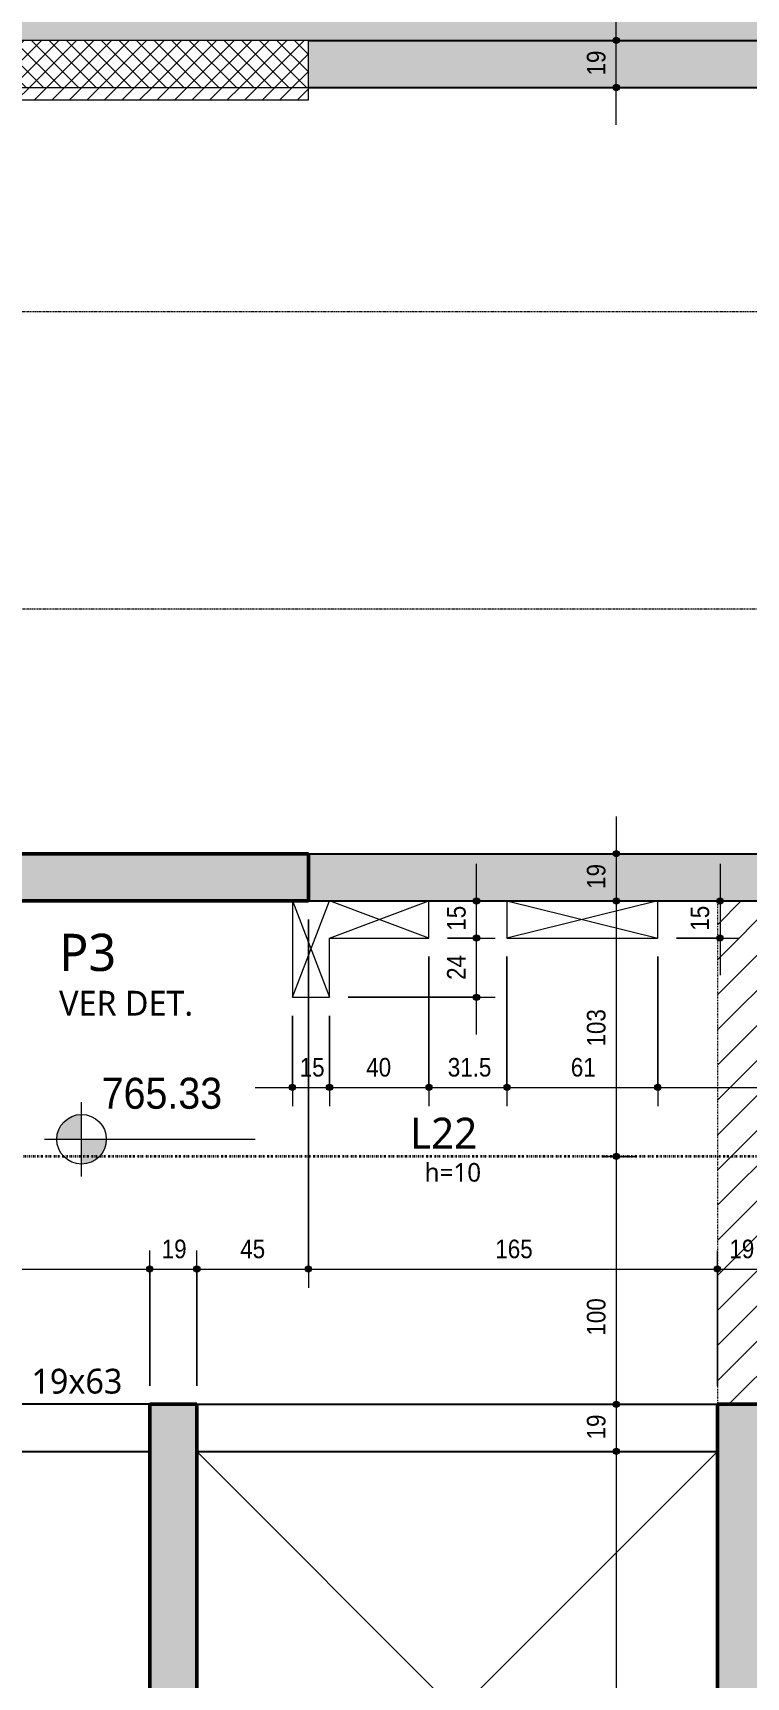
# Model space of a CAD drawing. Header units: centimetres. Extents: x -2136 to 34701, y -1430 to 84208.
# Drawn here: x -171 to 117, y 14 to 677 of the extents above; entities that cross this region are included whole.
import ezdxf

# ---------------------------------------------------------------- set-up
doc = ezdxf.new("R2010")
doc.units = ezdxf.units.CM
for name, pattern in [('Aligning Line', [0.635, 0.3175, -0.3175]), ('Centro de 6 mm', [1.32, 0.6, -0.24, 0.24, -0.24]), ('Dash dot', [1.5875, 0.635, -0.47625, 0, -0.47625])]:
    doc.linetypes.add(name, pattern=pattern)
for name, color, linetype, lineweight in [('A-ANNO-DIMS', 7, 'Continuous', 9), ('A-ANNO-DIMS-50', 7, 'Continuous', 9), ('A-DETL', 7, 'Continuous', 18), ('A-DETL-GENF', 7, 'Continuous', 18), ('A-DETL-THIN', 7, 'Continuous', 18), ('A-FLOR', 7, 'Continuous', 18), ('A-FLOR-IDEN', 7, 'Continuous', 9), ('G-ANNO-DIMS', 7, 'Continuous', 9), ('G-ANNO-SYMB', 7, 'Continuous', 9), ('S-BEAM', 7, 'Continuous', 18), ('S-BEAM-IDEN', 7, 'Continuous', 9), ('S-COLS', 7, 'Continuous', 18), ('S-COLS-IDEN', 7, 'Continuous', 9), ('S-GRID', 7, 'Continuous', 9)]:
    doc.layers.add(name, color=color, linetype=linetype, lineweight=lineweight)
doc.styles.add('Fira Sans', font='FiraSans-Regular.ttf', dxfattribs={"width": 0.95, "height": 12.5})
doc.styles.add('Fira Sans_2', font='FiraSans-Regular.ttf', dxfattribs={"width": 0.9, "height": 7.5})
doc.styles.add('Gadugi', font='gadugi.ttf', dxfattribs={"height": 15})
doc.styles.add('Gadugi_1', font='gadugi.ttf', dxfattribs={"height": 10})
doc.styles.add('Gadugi_2', font='gadugi.ttf', dxfattribs={"height": 0.2})
doc.styles.add('Gadugi_3', font='gadugi.ttf', dxfattribs={"height": 7.5})
doc.styles.add('Gadugi_4', font='gadugi.ttf', dxfattribs={"height": 12.5})
doc.dimstyles.new('PED_R80_1_5mm_ACIMA_As_ESQ__R00', dxfattribs={"dimscale": 30.48, "dimtxt": 10.229846, "dimasz": 0.328084, "dimexe": 0.246063, "dimexo": 0.246063, "dimgap": 0.049213, "dimtad": 1, "dimdec": 1, "dimrnd": 0.5, "dimdsep": 46, "dimtxsty": 'Fira Sans_2', "dimblk1": 'DOTSMALL', "dimblk2": 'DOTSMALL', "dimsah": 1, "dimcen": 0.09, "dimdle": 0.492126, "dimazin": 0, "dimtfac": 1, "dimtdec": 4, "dimtix": 1, "dimtmove": 0, "dimatfit": 3, "dimfxl": 1, "dimtvp": 1, "dimtolj": 1, "dimtzin": 0, "dimarcsym": 2})
doc.dimstyles.new('PED_R80_1_5mm_ACIMA_As_ESQ__R00_2', dxfattribs={"dimscale": 30.48, "dimtxt": 10.229846, "dimasz": 0.328084, "dimexe": 0.246063, "dimexo": 0.246063, "dimgap": 0.049213, "dimtad": 1, "dimdec": 1, "dimrnd": 0.5, "dimdsep": 46, "dimtxsty": 'Fira Sans_2', "dimblk1": 'DOTSMALL', "dimblk2": 'DOTSMALL', "dimsah": 1, "dimcen": 0.09, "dimdle": 0.492126, "dimazin": 0, "dimtfac": 1, "dimtdec": 4, "dimtix": 1, "dimtmove": 2, "dimatfit": 3, "dimfxl": 1, "dimtvp": 1, "dimtolj": 1, "dimtzin": 0, "dimarcsym": 2})
doc.dimstyles.new('PED_R80_1_5mm_ACIMA_As_ESQ__R00_3', dxfattribs={"dimscale": 30.48, "dimtxt": 10.229846, "dimasz": 0.328084, "dimexe": 0.246063, "dimexo": 0.246063, "dimgap": 0.049213, "dimtad": 1, "dimdec": 1, "dimrnd": 0.5, "dimdsep": 46, "dimtxsty": 'Fira Sans_2', "dimblk1": 'DOTSMALL', "dimblk2": 'DOTSMALL', "dimsah": 1, "dimcen": 0.09, "dimdle": 0.492126, "dimazin": 0, "dimtfac": 1, "dimtdec": 4, "dimtix": 1, "dimtmove": 0, "dimatfit": 3, "dimfxl": 1, "dimtvp": 1, "dimtolj": 1, "dimtzin": 0, "dimarcsym": 2})

# ---------------------------------------------------------------- blocks, each defined once
blk = doc.blocks.new('PED_TAG_PILAR_R03 - PILAR VER DET_-2523782-PL K 100 - FORMA DO 5º PAVIMENTO')
at = {"layer": 'S-COLS-IDEN', "insert": (0.115, -0.625), "char_height": 0.2, "width": 1.37089, "attachment_point": 1, "style": 'Gadugi_2'}
blk.add_mtext('VER DET.', dxfattribs=at)
blk = doc.blocks.new('Elevações de ponto - M_Cota de elevação - Alvo preenchido-10609-PL K 100 - FORMA DO 5º PAVIMENTO')
at = {"layer": 'G-ANNO-DIMS'}
h = blk.add_hatch(color=256, dxfattribs=at)
edge = h.paths.add_edge_path(flags=0)
edge.add_line((0, 0), (-0.2, 0))
edge.add_arc((0, 0), 0.2, 90, 180, ccw=False)
edge.add_line((0, 0.2), (0, 0))
h = blk.add_hatch(color=256, dxfattribs=at)
edge = h.paths.add_edge_path(flags=0)
edge.add_line((0, 0), (0.2, 0))
edge.add_arc((0, 0), 0.2, 270, 360, ccw=False)
edge.add_line((0, -0.2), (0, 0))
for p, q in [((0, -0.3), (0, 0.3)), ((-0.3, 0), (1.4, 0))]:
    blk.add_line(p, q, dxfattribs=at)
blk.add_circle((0, 0), 0.2, dxfattribs=at)
blk = doc.blocks.new('DIMBLOCK87-PL K 100 - FORMA DO 5º PAVIMENTO')
at = {"layer": 'A-ANNO-DIMS-50', "true_color": 0x000032}
h = blk.add_hatch(color=178, dxfattribs=at)
edge = h.paths.add_edge_path(flags=0)
edge.add_arc((64.23, 345.75), 1.25, 0, 360)
h = blk.add_hatch(color=178, dxfattribs=at)
edge = h.paths.add_edge_path(flags=0)
edge.add_arc((64.23, 326.75), 1.25, 0, 360)
at = {"layer": 'A-ANNO-DIMS-50', "color": 178, "true_color": 0x000032}
for p, q in [((64.23, 360.75), (64.23, 326.75)), ((58.49, 345.75), (71.73, 345.75)), ((64.23, 345.75), (58.49, 345.75)), ((58.49, 326.75), (71.73, 326.75)), ((64.23, 326.75), (58.49, 326.75))]:
    blk.add_line(p, q, dxfattribs=at)
for centre in [(64.23, 345.75), (64.23, 326.75)]:
    blk.add_circle(centre, 1.25, dxfattribs=at)
at = {"layer": 'A-ANNO-DIMS-50', "color": 0, "insert": (52.34, 331.59), "char_height": 7.5, "width": 11.1741, "attachment_point": 1, "rotation": 90, "line_spacing_factor": 1.049215, "style": 'Fira Sans_2'}
blk.add_mtext('19', dxfattribs=at)
blk = doc.blocks.new('_DotSmall')
at = {"color": 0, "linetype": 'ByBlock', "const_width": 0.5}
blk.add_lwpolyline([(-0.0625, 0, 1), (0.0625, 0, 1)], format="xyb", close=True, dxfattribs=at)
blk = doc.blocks.new('DIMBLOCK88-PL K 100 - FORMA DO 5º PAVIMENTO')
at = {"layer": 'A-ANNO-DIMS-50', "true_color": 0x000032}
h = blk.add_hatch(color=178, dxfattribs=at)
edge = h.paths.add_edge_path(flags=0)
edge.add_arc((64.23, 326.75), 1.25, 0, 360)
h = blk.add_hatch(color=178, dxfattribs=at)
edge = h.paths.add_edge_path(flags=0)
edge.add_arc((64.23, 223.75), 1.25, 0, 360)
at = {"layer": 'A-ANNO-DIMS-50', "color": 178, "true_color": 0x000032}
for p, q in [((58.49, 326.75), (71.73, 326.75)), ((64.23, 326.75), (58.49, 326.75)), ((64.23, 326.75), (64.23, 223.75)), ((58.49, 223.75), (71.73, 223.75)), ((64.23, 223.75), (58.49, 223.75))]:
    blk.add_line(p, q, dxfattribs=at)
for centre in [(64.23, 326.75), (64.23, 223.75)]:
    blk.add_circle(centre, 1.25, dxfattribs=at)
at = {"layer": 'A-ANNO-DIMS-50', "color": 0, "insert": (52.34, 268.04), "char_height": 7.5, "width": 17.312, "attachment_point": 1, "rotation": 90, "line_spacing_factor": 1.049215, "style": 'Fira Sans_2'}
blk.add_mtext('103', dxfattribs=at)
blk = doc.blocks.new('DIMBLOCK89-PL K 100 - FORMA DO 5º PAVIMENTO')
at = {"layer": 'A-ANNO-DIMS-50', "true_color": 0x000032}
h = blk.add_hatch(color=178, dxfattribs=at)
edge = h.paths.add_edge_path(flags=0)
edge.add_arc((64.23, 223.75), 1.25, 0, 360)
h = blk.add_hatch(color=178, dxfattribs=at)
edge = h.paths.add_edge_path(flags=0)
edge.add_arc((64.23, 123.75), 1.25, 0, 360)
at = {"layer": 'A-ANNO-DIMS-50', "color": 178, "true_color": 0x000032}
for p, q in [((58.49, 223.75), (71.73, 223.75)), ((64.23, 223.75), (58.49, 223.75)), ((64.23, 223.75), (64.23, 123.75)), ((58.49, 123.75), (71.73, 123.75)), ((64.23, 123.75), (58.49, 123.75))]:
    blk.add_line(p, q, dxfattribs=at)
for centre in [(64.23, 223.75), (64.23, 123.75)]:
    blk.add_circle(centre, 1.25, dxfattribs=at)
at = {"layer": 'A-ANNO-DIMS-50', "color": 0, "insert": (52.34, 151.47), "char_height": 7.5, "width": 17.9416, "attachment_point": 1, "rotation": 90, "line_spacing_factor": 1.049215, "style": 'Fira Sans_2'}
blk.add_mtext('100', dxfattribs=at)
blk = doc.blocks.new('DIMBLOCK90-PL K 100 - FORMA DO 5º PAVIMENTO')
at = {"layer": 'A-ANNO-DIMS-50', "true_color": 0x000032}
h = blk.add_hatch(color=178, dxfattribs=at)
edge = h.paths.add_edge_path(flags=0)
edge.add_arc((64.23, 123.75), 1.25, 0, 360)
h = blk.add_hatch(color=178, dxfattribs=at)
edge = h.paths.add_edge_path(flags=0)
edge.add_arc((64.23, 104.75), 1.25, 0, 360)
at = {"layer": 'A-ANNO-DIMS-50', "color": 178, "true_color": 0x000032}
for p, q in [((58.49, 123.75), (71.73, 123.75)), ((64.23, 123.75), (58.49, 123.75)), ((64.23, 123.75), (64.23, 104.75)), ((58.49, 104.75), (71.73, 104.75)), ((64.23, 104.75), (58.49, 104.75))]:
    blk.add_line(p, q, dxfattribs=at)
for centre in [(64.23, 123.75), (64.23, 104.75)]:
    blk.add_circle(centre, 1.25, dxfattribs=at)
at = {"layer": 'A-ANNO-DIMS-50', "color": 0, "insert": (52.34, 109.59), "char_height": 7.5, "width": 11.1741, "attachment_point": 1, "rotation": 90, "line_spacing_factor": 1.049215, "style": 'Fira Sans_2'}
blk.add_mtext('19', dxfattribs=at)
blk = doc.blocks.new('DIMBLOCK91-PL K 100 - FORMA DO 5º PAVIMENTO')
at = {"layer": 'A-ANNO-DIMS-50', "true_color": 0x000032}
h = blk.add_hatch(color=178, dxfattribs=at)
edge = h.paths.add_edge_path(flags=0)
edge.add_arc((64.23, 104.75), 1.25, 0, 360)
h = blk.add_hatch(color=178, dxfattribs=at)
edge = h.paths.add_edge_path(flags=0)
edge.add_arc((64.23, -105.25), 1.25, 0, 360)
at = {"layer": 'A-ANNO-DIMS-50', "color": 178, "true_color": 0x000032}
for p, q in [((58.49, 104.75), (71.73, 104.75)), ((64.23, 104.75), (58.49, 104.75)), ((64.23, 104.75), (64.23, -105.25)), ((58.49, -105.25), (71.73, -105.25)), ((64.23, -105.25), (58.49, -105.25))]:
    blk.add_line(p, q, dxfattribs=at)
for centre in [(64.23, 104.75), (64.23, -105.25)]:
    blk.add_circle(centre, 1.25, dxfattribs=at)
at = {"layer": 'A-ANNO-DIMS-50', "color": 0, "insert": (52.34, -7.4), "char_height": 7.5, "width": 17.1547, "attachment_point": 1, "rotation": 90, "line_spacing_factor": 1.049215, "style": 'Fira Sans_2'}
blk.add_mtext('210', dxfattribs=at)
blk = doc.blocks.new('DIMBLOCK105-PL K 100 - FORMA DO 5º PAVIMENTO')
at = {"layer": 'A-ANNO-DIMS-50', "true_color": 0x000032}
h = blk.add_hatch(color=178, dxfattribs=at)
edge = h.paths.add_edge_path(flags=0)
edge.add_arc((64.23, 673.75), 1.25, 0, 360)
h = blk.add_hatch(color=178, dxfattribs=at)
edge = h.paths.add_edge_path(flags=0)
edge.add_arc((64.23, 654.75), 1.25, 0, 360)
at = {"layer": 'A-ANNO-DIMS-50', "color": 178, "true_color": 0x000032}
for p, q in [((69.96, 673.75), (56.73, 673.75)), ((64.23, 639.75), (64.23, 673.75)), ((64.23, 673.75), (69.96, 673.75)), ((69.96, 654.75), (56.73, 654.75)), ((64.23, 654.75), (69.96, 654.75))]:
    blk.add_line(p, q, dxfattribs=at)
for centre in [(64.23, 673.75), (64.23, 654.75)]:
    blk.add_circle(centre, 1.25, dxfattribs=at)
at = {"layer": 'A-ANNO-DIMS-50', "color": 0, "insert": (52.34, 659.59), "char_height": 7.5, "width": 11.1741, "attachment_point": 1, "rotation": 90, "line_spacing_factor": 1.049215, "style": 'Fira Sans_2'}
blk.add_mtext('19', dxfattribs=at)
blk = doc.blocks.new('DIMBLOCK106-PL K 100 - FORMA DO 5º PAVIMENTO')
at = {"layer": 'A-ANNO-DIMS-50', "true_color": 0x000032}
h = blk.add_hatch(color=178, dxfattribs=at)
edge = h.paths.add_edge_path(flags=0)
edge.add_arc((64.23, 1002.75), 1.25, 0, 360)
h = blk.add_hatch(color=178, dxfattribs=at)
edge = h.paths.add_edge_path(flags=0)
edge.add_arc((64.23, 673.75), 1.25, 0, 360)
at = {"layer": 'A-ANNO-DIMS-50', "color": 178, "true_color": 0x000032}
for p, q in [((-160, 1002.75), (71.73, 1002.75)), ((64.23, 1002.75), (-160, 1002.75)), ((64.23, 673.75), (64.23, 1002.75)), ((69.96, 673.75), (56.73, 673.75)), ((64.23, 673.75), (69.96, 673.75))]:
    blk.add_line(p, q, dxfattribs=at)
for centre in [(64.23, 1002.75), (64.23, 673.75)]:
    blk.add_circle(centre, 1.25, dxfattribs=at)
at = {"layer": 'A-ANNO-DIMS-50', "color": 0, "insert": (52.34, 830.91), "char_height": 7.5, "width": 17.6268, "attachment_point": 1, "rotation": 90, "line_spacing_factor": 1.049215, "style": 'Fira Sans_2'}
blk.add_mtext('329', dxfattribs=at)
blk = doc.blocks.new('DIMBLOCK367-PL K 100 - FORMA DO 5º PAVIMENTO')
at = {"layer": 'A-ANNO-DIMS-50', "true_color": 0x000032}
h = blk.add_hatch(color=178, dxfattribs=at)
edge = h.paths.add_edge_path(flags=0)
edge.add_arc((-276, 178.28), 1.25, 0, 360)
h = blk.add_hatch(color=178, dxfattribs=at)
edge = h.paths.add_edge_path(flags=0)
edge.add_arc((-124, 178.28), 1.25, 0, 360)
at = {"layer": 'A-ANNO-DIMS-50', "color": 178, "true_color": 0x000032}
for p, q in [((-276, 172.55), (-276, 185.78)), ((-124, 131.25), (-124, 185.78)), ((-276, 178.28), (-124, 178.28)), ((-276, 178.28), (-276, 172.55)), ((-124, 178.28), (-124, 131.25))]:
    blk.add_line(p, q, dxfattribs=at)
for centre in [(-276, 178.28), (-124, 178.28)]:
    blk.add_circle(centre, 1.25, dxfattribs=at)
at = {"layer": 'A-ANNO-DIMS-50', "color": 0, "insert": (-206.89, 190.16), "char_height": 7.5, "width": 16.5251, "attachment_point": 1, "line_spacing_factor": 1.049215, "style": 'Fira Sans_2'}
blk.add_mtext('152', dxfattribs=at)
blk = doc.blocks.new('DIMBLOCK368-PL K 100 - FORMA DO 5º PAVIMENTO')
at = {"layer": 'A-ANNO-DIMS-50', "true_color": 0x000032}
h = blk.add_hatch(color=178, dxfattribs=at)
edge = h.paths.add_edge_path(flags=0)
edge.add_arc((-124, 178.28), 1.25, 0, 360)
h = blk.add_hatch(color=178, dxfattribs=at)
edge = h.paths.add_edge_path(flags=0)
edge.add_arc((-105, 178.28), 1.25, 0, 360)
at = {"layer": 'A-ANNO-DIMS-50', "color": 178, "true_color": 0x000032}
for p, q in [((-124, 131.25), (-124, 185.78)), ((-105, 131.25), (-105, 185.78)), ((-124, 178.28), (-105, 178.28)), ((-124, 178.28), (-124, 131.25)), ((-105, 178.28), (-105, 131.25))]:
    blk.add_line(p, q, dxfattribs=at)
for centre in [(-124, 178.28), (-105, 178.28)]:
    blk.add_circle(centre, 1.25, dxfattribs=at)
at = {"layer": 'A-ANNO-DIMS-50', "color": 0, "insert": (-119.16, 190.16), "char_height": 7.5, "width": 11.1741, "attachment_point": 1, "line_spacing_factor": 1.049215, "style": 'Fira Sans_2'}
blk.add_mtext('19', dxfattribs=at)
blk = doc.blocks.new('DIMBLOCK369-PL K 100 - FORMA DO 5º PAVIMENTO')
at = {"layer": 'A-ANNO-DIMS-50', "true_color": 0x000032}
h = blk.add_hatch(color=178, dxfattribs=at)
edge = h.paths.add_edge_path(flags=0)
edge.add_arc((-105, 178.28), 1.25, 0, 360)
h = blk.add_hatch(color=178, dxfattribs=at)
edge = h.paths.add_edge_path(flags=0)
edge.add_arc((-60, 178.28), 1.25, 0, 360)
at = {"layer": 'A-ANNO-DIMS-50', "color": 178, "true_color": 0x000032}
for p, q in [((-60, 319.25), (-60, 170.78)), ((-60, 178.28), (-60, 319.25)), ((-105, 131.25), (-105, 185.78)), ((-105, 178.28), (-60, 178.28)), ((-105, 178.28), (-105, 131.25))]:
    blk.add_line(p, q, dxfattribs=at)
for centre in [(-105, 178.28), (-60, 178.28)]:
    blk.add_circle(centre, 1.25, dxfattribs=at)
at = {"layer": 'A-ANNO-DIMS-50', "color": 0, "insert": (-87.48, 190.16), "char_height": 7.5, "width": 11.9611, "attachment_point": 1, "line_spacing_factor": 1.049215, "style": 'Fira Sans_2'}
blk.add_mtext('45', dxfattribs=at)
blk = doc.blocks.new('DIMBLOCK370-PL K 100 - FORMA DO 5º PAVIMENTO')
at = {"layer": 'A-ANNO-DIMS-50', "true_color": 0x000032}
h = blk.add_hatch(color=178, dxfattribs=at)
edge = h.paths.add_edge_path(flags=0)
edge.add_arc((-60, 178.28), 1.25, 0, 360)
h = blk.add_hatch(color=178, dxfattribs=at)
edge = h.paths.add_edge_path(flags=0)
edge.add_arc((105, 178.28), 1.25, 0, 360)
at = {"layer": 'A-ANNO-DIMS-50', "color": 178, "true_color": 0x000032}
for p, q in [((-60, 319.25), (-60, 170.78)), ((-60, 178.28), (-60, 319.25)), ((105, 131.25), (105, 185.78)), ((-60, 178.28), (105, 178.28)), ((105, 178.28), (105, 131.25))]:
    blk.add_line(p, q, dxfattribs=at)
for centre in [(-60, 178.28), (105, 178.28)]:
    blk.add_circle(centre, 1.25, dxfattribs=at)
at = {"layer": 'A-ANNO-DIMS-50', "color": 0, "insert": (15.42, 190.16), "char_height": 7.5, "width": 16.9973, "attachment_point": 1, "line_spacing_factor": 1.049215, "style": 'Fira Sans_2'}
blk.add_mtext('165', dxfattribs=at)
blk = doc.blocks.new('DIMBLOCK371-PL K 100 - FORMA DO 5º PAVIMENTO')
at = {"layer": 'A-ANNO-DIMS-50', "true_color": 0x000032}
h = blk.add_hatch(color=178, dxfattribs=at)
edge = h.paths.add_edge_path(flags=0)
edge.add_arc((105, 178.28), 1.25, 0, 360)
h = blk.add_hatch(color=178, dxfattribs=at)
edge = h.paths.add_edge_path(flags=0)
edge.add_arc((124, 178.28), 1.25, 0, 360)
at = {"layer": 'A-ANNO-DIMS-50', "color": 178, "true_color": 0x000032}
for p, q in [((105, 131.25), (105, 185.78)), ((124, 131.25), (124, 185.78)), ((105, 178.28), (124, 178.28)), ((105, 178.28), (105, 131.25)), ((124, 178.28), (124, 131.25))]:
    blk.add_line(p, q, dxfattribs=at)
for centre in [(105, 178.28), (124, 178.28)]:
    blk.add_circle(centre, 1.25, dxfattribs=at)
at = {"layer": 'A-ANNO-DIMS-50', "color": 0, "insert": (109.84, 190.16), "char_height": 7.5, "width": 11.1741, "attachment_point": 1, "line_spacing_factor": 1.049215, "style": 'Fira Sans_2'}
blk.add_mtext('19', dxfattribs=at)
blk = doc.blocks.new('DIMBLOCK493-PL K 100 - FORMA DO 5º PAVIMENTO')
at = {"layer": 'A-ANNO-DIMS-50', "true_color": 0x000032}
h = blk.add_hatch(color=178, dxfattribs=at)
edge = h.paths.add_edge_path(flags=0)
edge.add_arc((-66.47, 251.54), 1.25, 0, 360)
h = blk.add_hatch(color=178, dxfattribs=at)
edge = h.paths.add_edge_path(flags=0)
edge.add_arc((-51.47, 251.54), 1.25, 0, 360)
at = {"layer": 'A-ANNO-DIMS-50', "color": 178, "true_color": 0x000032}
for p, q in [((-66.47, 280.38), (-66.47, 244.04)), ((-66.47, 251.54), (-66.47, 280.38)), ((-51.47, 280.38), (-51.47, 244.04)), ((-51.47, 251.54), (-51.47, 280.38)), ((-81.47, 251.54), (-51.47, 251.54))]:
    blk.add_line(p, q, dxfattribs=at)
for centre in [(-66.47, 251.54), (-51.47, 251.54)]:
    blk.add_circle(centre, 1.25, dxfattribs=at)
at = {"layer": 'A-ANNO-DIMS-50', "color": 0, "insert": (-63.5, 263.42), "char_height": 7.5, "width": 10.8594, "attachment_point": 1, "line_spacing_factor": 1.049215, "style": 'Fira Sans_2'}
blk.add_mtext('15', dxfattribs=at)
blk = doc.blocks.new('DIMBLOCK494-PL K 100 - FORMA DO 5º PAVIMENTO')
at = {"layer": 'A-ANNO-DIMS-50', "true_color": 0x000032}
h = blk.add_hatch(color=178, dxfattribs=at)
edge = h.paths.add_edge_path(flags=0)
edge.add_arc((-51.47, 251.54), 1.25, 0, 360)
h = blk.add_hatch(color=178, dxfattribs=at)
edge = h.paths.add_edge_path(flags=0)
edge.add_arc((-11.35, 251.54), 1.25, 0, 360)
at = {"layer": 'A-ANNO-DIMS-50', "color": 178, "true_color": 0x000032}
for p, q in [((-11.35, 304.29), (-11.35, 244.04)), ((-11.35, 251.54), (-11.35, 304.29)), ((-51.47, 280.38), (-51.47, 244.04)), ((-51.47, 251.54), (-51.47, 280.38)), ((-51.47, 251.54), (-11.35, 251.54))]:
    blk.add_line(p, q, dxfattribs=at)
for centre in [(-51.47, 251.54), (-11.35, 251.54)]:
    blk.add_circle(centre, 1.25, dxfattribs=at)
at = {"layer": 'A-ANNO-DIMS-50', "color": 0, "insert": (-36.66, 263.42), "char_height": 7.5, "width": 12.5906, "attachment_point": 1, "line_spacing_factor": 1.049215, "style": 'Fira Sans_2'}
blk.add_mtext('40', dxfattribs=at)
blk = doc.blocks.new('DIMBLOCK495-PL K 100 - FORMA DO 5º PAVIMENTO')
at = {"layer": 'A-ANNO-DIMS-50', "true_color": 0x000032}
h = blk.add_hatch(color=178, dxfattribs=at)
edge = h.paths.add_edge_path(flags=0)
edge.add_arc((-11.35, 251.54), 1.25, 0, 360)
h = blk.add_hatch(color=178, dxfattribs=at)
edge = h.paths.add_edge_path(flags=0)
edge.add_arc((20.09, 251.54), 1.25, 0, 360)
at = {"layer": 'A-ANNO-DIMS-50', "color": 178, "true_color": 0x000032}
for p, q in [((-11.35, 304.29), (-11.35, 244.04)), ((-11.35, 251.54), (-11.35, 304.29)), ((20.09, 304.29), (20.09, 244.04)), ((20.09, 251.54), (20.09, 304.29)), ((-11.35, 251.54), (20.09, 251.54))]:
    blk.add_line(p, q, dxfattribs=at)
for centre in [(-11.35, 251.54), (20.09, 251.54)]:
    blk.add_circle(centre, 1.25, dxfattribs=at)
at = {"layer": 'A-ANNO-DIMS-50', "color": 0, "insert": (-3.76, 263.42), "char_height": 7.5, "width": 19.5154, "attachment_point": 1, "line_spacing_factor": 1.049215, "style": 'Fira Sans_2'}
blk.add_mtext('31.5', dxfattribs=at)
blk = doc.blocks.new('DIMBLOCK496-PL K 100 - FORMA DO 5º PAVIMENTO')
at = {"layer": 'A-ANNO-DIMS-50', "true_color": 0x000032}
h = blk.add_hatch(color=178, dxfattribs=at)
edge = h.paths.add_edge_path(flags=0)
edge.add_arc((20.09, 251.54), 1.25, 0, 360)
h = blk.add_hatch(color=178, dxfattribs=at)
edge = h.paths.add_edge_path(flags=0)
edge.add_arc((80.96, 251.54), 1.25, 0, 360)
at = {"layer": 'A-ANNO-DIMS-50', "color": 178, "true_color": 0x000032}
for p, q in [((20.09, 304.29), (20.09, 244.04)), ((20.09, 251.54), (20.09, 304.29)), ((80.96, 304.29), (80.96, 244.04)), ((80.96, 251.54), (80.96, 304.29)), ((20.09, 251.54), (80.96, 251.54))]:
    blk.add_line(p, q, dxfattribs=at)
for centre in [(20.09, 251.54), (80.96, 251.54)]:
    blk.add_circle(centre, 1.25, dxfattribs=at)
at = {"layer": 'A-ANNO-DIMS-50', "color": 0, "insert": (45.87, 263.42), "char_height": 7.5, "width": 11.1741, "attachment_point": 1, "line_spacing_factor": 1.049215, "style": 'Fira Sans_2'}
blk.add_mtext('61', dxfattribs=at)
blk = doc.blocks.new('DIMBLOCK497-PL K 100 - FORMA DO 5º PAVIMENTO')
at = {"layer": 'A-ANNO-DIMS-50', "true_color": 0x000032}
h = blk.add_hatch(color=178, dxfattribs=at)
edge = h.paths.add_edge_path(flags=0)
edge.add_arc((80.96, 251.54), 1.25, 0, 360)
h = blk.add_hatch(color=178, dxfattribs=at)
edge = h.paths.add_edge_path(flags=0)
edge.add_arc((276, 251.54), 1.25, 0, 360)
at = {"layer": 'A-ANNO-DIMS-50', "color": 178, "true_color": 0x000032}
for p, q in [((80.96, 304.29), (80.96, 244.04)), ((80.96, 251.54), (80.96, 304.29)), ((276, 272.25), (276, 244.04)), ((276, 251.54), (276, 272.25)), ((80.96, 251.54), (291, 251.54))]:
    blk.add_line(p, q, dxfattribs=at)
for centre in [(80.96, 251.54), (276, 251.54)]:
    blk.add_circle(centre, 1.25, dxfattribs=at)
at = {"layer": 'A-ANNO-DIMS-50', "color": 0, "insert": (171.4, 263.42), "char_height": 7.5, "width": 16.9973, "attachment_point": 1, "line_spacing_factor": 1.049215, "style": 'Fira Sans_2'}
blk.add_mtext('195', dxfattribs=at)
blk = doc.blocks.new('DIMBLOCK498-PL K 100 - FORMA DO 5º PAVIMENTO')
at = {"layer": 'A-ANNO-DIMS-50', "true_color": 0x000032}
h = blk.add_hatch(color=178, dxfattribs=at)
edge = h.paths.add_edge_path(flags=0)
edge.add_arc((7.83, 311.79), 1.25, 0, 360)
h = blk.add_hatch(color=178, dxfattribs=at)
edge = h.paths.add_edge_path(flags=0)
edge.add_arc((7.83, 287.88), 1.25, 0, 360)
at = {"layer": 'A-ANNO-DIMS-50', "color": 178, "true_color": 0x000032}
for p, q in [((-3.85, 311.79), (15.33, 311.79)), ((7.83, 311.79), (-3.85, 311.79)), ((7.83, 272.88), (7.83, 311.79)), ((-43.97, 287.88), (15.33, 287.88)), ((7.83, 287.88), (-43.97, 287.88))]:
    blk.add_line(p, q, dxfattribs=at)
for centre in [(7.83, 311.79), (7.83, 287.88)]:
    blk.add_circle(centre, 1.25, dxfattribs=at)
at = {"layer": 'A-ANNO-DIMS-50', "color": 0, "insert": (-4.06, 294.91), "char_height": 7.5, "width": 11.8037, "attachment_point": 1, "rotation": 90, "line_spacing_factor": 1.049215, "style": 'Fira Sans_2'}
blk.add_mtext('24', dxfattribs=at)
blk = doc.blocks.new('DIMBLOCK499-PL K 100 - FORMA DO 5º PAVIMENTO')
at = {"layer": 'A-ANNO-DIMS-50', "true_color": 0x000032}
h = blk.add_hatch(color=178, dxfattribs=at)
edge = h.paths.add_edge_path(flags=0)
edge.add_arc((7.83, 326.75), 1.25, 0, 360)
h = blk.add_hatch(color=178, dxfattribs=at)
edge = h.paths.add_edge_path(flags=0)
edge.add_arc((7.83, 311.79), 1.25, 0, 360)
at = {"layer": 'A-ANNO-DIMS-50', "color": 178, "true_color": 0x000032}
for p, q in [((7.83, 311.79), (7.83, 341.75)), ((-52.5, 326.75), (15.33, 326.75)), ((7.83, 326.75), (-52.5, 326.75)), ((-3.85, 311.79), (15.33, 311.79)), ((7.83, 311.79), (-3.85, 311.79))]:
    blk.add_line(p, q, dxfattribs=at)
for centre in [(7.83, 326.75), (7.83, 311.79)]:
    blk.add_circle(centre, 1.25, dxfattribs=at)
at = {"layer": 'A-ANNO-DIMS-50', "color": 0, "insert": (-4.06, 314.74), "char_height": 7.5, "width": 10.8594, "attachment_point": 1, "rotation": 90, "line_spacing_factor": 1.049215, "style": 'Fira Sans_2'}
blk.add_mtext('15', dxfattribs=at)
blk = doc.blocks.new('DIMBLOCK500-PL K 100 - FORMA DO 5º PAVIMENTO')
at = {"layer": 'A-ANNO-DIMS-50', "true_color": 0x000032}
h = blk.add_hatch(color=178, dxfattribs=at)
edge = h.paths.add_edge_path(flags=0)
edge.add_arc((106.06, 326.75), 1.25, 0, 360)
h = blk.add_hatch(color=178, dxfattribs=at)
edge = h.paths.add_edge_path(flags=0)
edge.add_arc((106.06, 311.79), 1.25, 0, 360)
at = {"layer": 'A-ANNO-DIMS-50', "color": 178, "true_color": 0x000032}
for p, q in [((106.06, 341.75), (106.06, 296.79)), ((100.33, 326.75), (113.56, 326.75)), ((106.06, 326.75), (100.33, 326.75)), ((88.46, 311.79), (113.56, 311.79)), ((106.06, 311.79), (88.46, 311.79))]:
    blk.add_line(p, q, dxfattribs=at)
for centre in [(106.06, 326.75), (106.06, 311.79)]:
    blk.add_circle(centre, 1.25, dxfattribs=at)
at = {"layer": 'A-ANNO-DIMS-50', "color": 0, "insert": (94.18, 314.74), "char_height": 7.5, "width": 10.8594, "attachment_point": 1, "rotation": 90, "line_spacing_factor": 1.049215, "style": 'Fira Sans_2'}
blk.add_mtext('15', dxfattribs=at)

msp = doc.modelspace()

# ---------------------------------------------------------------- hatches: boundary and pattern name
at = {"layer": 'A-DETL-GENF', "true_color": 0x0000ff}
h = msp.add_hatch(dxfattribs=at)
h.set_pattern_fill('FP_2', color=5, style=0, pattern_type=2)
h.set_pattern_definition([(45, (0, 0), (-3.535534, 3.535534), []), (135, (0, 0), (-3.535534, -3.535534), [])])
h.paths.add_polyline_path([(-60, 654.75), (-60, 673.75), (-295, 673.75), (-295, 654.75)], flags=0)
at = {"layer": 'A-DETL-GENF', "true_color": 0x808080}
h = msp.add_hatch(dxfattribs=at)
h.set_pattern_fill('FP_1', color=8, style=0, pattern_type=2)
h.set_pattern_definition([(45, (0, 0), (-3.535534, 3.535534), [])])
h.paths.add_polyline_path([(-60, 649.75), (-60, 654.75), (-295, 654.75), (-295, 649.75)], flags=0)
at = {"layer": 'A-DETL-GENF', "true_color": 0x48b948}
h = msp.add_hatch(dxfattribs=at)
h.set_pattern_fill('FP_3', color=95, style=0, pattern_type=2)
h.set_pattern_definition([(45, (0, 0), (-7.07107, 7.07107), [])])
h.paths.add_polyline_path([(276, 123.75), (276, 326.75), (105, 326.75), (105, 123.75)], flags=0)
at = {"layer": 'A-FLOR', "true_color": 0xfcd5b4}
h = msp.add_hatch(color=254, dxfattribs=at)
h.paths.add_polyline_path([(1076.55, 673.75), (1116.5, 673.75), (1116.5, 684.75), (1276.5, 684.75), (1276.5, 679.75), (1711.5, 679.75), (1711.5, 673.75), (1788.5, 673.75), (1788.5, 827.75), (1739.48, 827.75), (1739.19, 822.54), (1737.38, 811.51), (1734.37, 800.66), (1730.2, 790.2), (1724.92, 780.25), (1718.61, 770.93), (1711.31, 762.34), (1703.14, 754.6), (1693.94, 747.65), (1684.53, 741.98), (1674.31, 737.25), (1663.63, 733.66), (1652.64, 731.24), (1641.04, 730.02), (1630.18, 730.02), (1618.99, 731.24), (1607.99, 733.66), (1597.32, 737.25), (1587.1, 741.98), (1577.45, 747.79), (1568.48, 754.6), (1560.31, 762.34), (1553.02, 770.93), (1546.7, 780.25), (1541.42, 790.2), (1537.26, 800.66), (1534.24, 811.51), (1532.42, 822.62), (1532.14, 827.75), (-506.82, 827.75), (-513.31, 821.01), (-524.39, 811.3), (-536.25, 802.56), (-548.81, 794.86), (-561.98, 788.25), (-575.66, 782.77), (-589.76, 778.47), (-604.16, 775.38), (-618.78, 773.52), (-633.5, 772.91), (-648.22, 773.54), (-662.84, 775.41), (-677.24, 778.51), (-691.33, 782.83), (-705, 788.31), (-718.56, 795.18), (-730.72, 802.65), (-742.57, 811.4), (-753.65, 821.12), (-760.02, 827.75), (-1787.5, 827.75), (-1787.5, 673.75), (-1662, 673.75), (-1662, 679.75), (-1383.5, 679.75), (-1383.5, 684.75), (-1115.5, 684.75), (-1115.5, 673.75), (962.5, 673.75)], flags=0)
h.paths.add_polyline_path([(1630.58, 744.02), (1641.44, 744.06), (1651.44, 745.23), (1661.62, 747.65), (1671.46, 751.23), (1680.81, 755.92), (1689.56, 761.67), (1697.57, 768.4), (1704.76, 776.01), (1711.01, 784.41), (1716.24, 793.47), (1720.38, 803.08), (1723.39, 813.11), (1725.2, 823.42), (1725.46, 827.75), (1546.17, 827.75), (1546.42, 823.42), (1548.24, 813.11), (1551.4, 802.71), (1555.38, 793.47), (1560.62, 784.41), (1566.87, 776.01), (1574.13, 768.34), (1582.07, 761.67), (1590.81, 755.92), (1600.16, 751.23), (1610, 747.65), (1620.18, 745.23), (1630.18, 744.06)], flags=0)
h.paths.add_polyline_path([(-633.42, 786.91), (-619.47, 787.51), (-605.63, 789.34), (-592.01, 792.36), (-578.7, 796.55), (-565.8, 801.9), (-553.42, 808.34), (-541.5, 815.95), (-530.57, 824.34), (-526.85, 827.75), (-739.93, 827.69), (-736.26, 824.34), (-725.19, 815.84), (-713.42, 808.34), (-701.04, 801.9), (-688.14, 796.55), (-674.83, 792.36), (-661.2, 789.34), (-647.36, 787.51), (-633.5, 786.91)], flags=0)
at = {"layer": 'S-BEAM', "true_color": 0xa7d7e1}
for points in [[(311, 654.75), (311, 673.75), (-60, 673.75), (-60, 654.75), (241, 654.75)], [(-60, 326.75), (276, 326.75), (276, 345.75), (-60, 345.75)]]:
    msp.add_hatch(color=9, dxfattribs=at).paths.add_polyline_path(points, flags=0)
at = {"layer": 'S-COLS', "true_color": 0x808080}
for points in [[(-295, 326.75), (-60, 326.75), (-60, 345.75), (-276, 345.75), (-276, 506.75), (-295, 506.75)], [(50.77, -124.25), (124, -124.25), (124, 123.75), (105, 123.75), (105, -105.25), (-105, -105.25), (-105, 123.75), (-124, 123.75), (-124, -124.25)]]:
    msp.add_hatch(color=8, dxfattribs=at).paths.add_polyline_path(points, flags=0)

# ---------------------------------------------------------------- linework, layer by layer
at = {"lineweight": 18}
for p, q in [((-66.47, 287.89), (-51.47, 326.75)), ((-66.47, 326.74), (-51.48, 287.89)), ((-11.37, 311.79), (-51.46, 326.75)), ((-51.46, 311.79), (-11.37, 326.75)), ((80.94, 326.75), (20.11, 311.79)), ((20.11, 326.75), (80.94, 311.79))]:
    msp.add_line(p, q, dxfattribs=at)
at = {"layer": 'A-DETL', "linetype": 'Aligning Line'}
for p, q in [((276, 326.75), (105, 326.75)), ((105, 326.75), (105, 123.75)), ((105, 123.75), (276, 123.75))]:
    msp.add_line(p, q, dxfattribs=at)
at = {"layer": 'A-DETL'}
for p, q in [((105, 104.75), (-105, -105.25)), ((-105, 104.75), (105, -105.25))]:
    msp.add_line(p, q, dxfattribs=at)
at = {"layer": 'A-DETL-THIN'}
for p, q in [((-60, 673.75), (-295, 673.75)), ((-60, 654.75), (-60, 673.75)), ((-295, 654.75), (-60, 654.75)), ((-60, 649.75), (-60, 654.75)), ((-295, 649.75), (-60, 649.75))]:
    msp.add_line(p, q, dxfattribs=at)
at = {"layer": 'A-FLOR'}
for p, q in [((-66.47, 326.75), (-66.47, 287.88)), ((-11.35, 311.79), (-11.35, 326.75)), ((20.09, 326.75), (20.09, 311.79)), ((80.96, 311.79), (80.96, 326.75)), ((-51.47, 287.88), (-51.47, 311.79)), ((-51.47, 311.79), (-11.35, 311.79)), ((20.09, 311.79), (80.96, 311.79)), ((-66.47, 287.88), (-51.47, 287.88))]:
    msp.add_line(p, q, dxfattribs=at)
at = {"layer": 'G-ANNO-SYMB', "linetype": 'Centro de 6 mm'}
for p, q in [((-369.05, 564.47), (408.07, 564.47)), ((-367.6, 444.47), (409.9, 444.47))]:
    msp.add_line(p, q, dxfattribs=at)
at = {"layer": 'S-BEAM', "lineweight": 25}
for p, q in [((-60, 673.75), (311, 673.75)), ((-60, 654.75), (227, 654.75)), ((-60, 345.75), (227, 345.75)), ((-60, 326.75), (105, 326.75)), ((105, 326.75), (276, 326.75)), ((-124, 123.75), (-276, 123.75)), ((-105, 123.75), (105, 123.75)), ((-276, 104.75), (-124, 104.75)), ((-105, 104.75), (105, 104.75))]:
    msp.add_line(p, q, dxfattribs=at)
at = {"layer": 'S-COLS', "lineweight": 50}
for p, q in [((-276, 345.75), (-60, 345.75)), ((-60, 345.75), (-60, 326.75)), ((-60, 326.75), (-295, 326.75)), ((-124, -124.25), (-124, 123.75)), ((-124, 123.75), (-105, 123.75)), ((-105, 123.75), (-105, -105.25)), ((105, -105.25), (105, 123.75)), ((105, 123.75), (124, 123.75))]:
    msp.add_line(p, q, dxfattribs=at)
at = {"layer": 'S-GRID', "color": 114, "linetype": 'Dash dot', "lineweight": 35, "true_color": 0x00b050}
msp.add_line((1962.5, 223.75), (-2070.84, 223.75), dxfattribs=at)

# ---------------------------------------------------------------- block references
at = {"layer": 'G-ANNO-DIMS', "xscale": 49.99999999999998, "yscale": 49.99999999999998, "zscale": 49.99999999999998}
msp.add_blockref('Elevações de ponto - M_Cota de elevação - Alvo preenchido-10609-PL K 100 - FORMA DO 5º PAVIMENTO', (-151.51, 230.63), dxfattribs=at)
at = {"layer": 'S-COLS-IDEN', "xscale": 49.99999999999998, "yscale": 49.99999999999998, "zscale": 49.99999999999998}
msp.add_blockref('PED_TAG_PILAR_R03 - PILAR VER DET_-2523782-PL K 100 - FORMA DO 5º PAVIMENTO', (-166.29, 321.74), dxfattribs=at)

# ---------------------------------------------------------------- texts
at = {"layer": 'A-FLOR-IDEN', "attachment_point": 1}
for s, insert, char_height, width, style in [('L22', (-19.02, 239.34), 12.5, 33.27, 'Gadugi_4'), ('h=10', (-13.13, 221.05), 7.5, 29.6624, 'Gadugi_3')]:
    msp.add_mtext(s, dxfattribs=dict(at, insert=insert, char_height=char_height, width=width, style=style))
at = {"layer": 'G-ANNO-DIMS', "insert": (-143.37, 255.44), "char_height": 12.5, "width": 56.6705, "attachment_point": 1, "line_spacing_factor": 1.049215, "style": 'Fira Sans'}
msp.add_mtext('765.33', dxfattribs=at)
at = {"layer": 'S-BEAM-IDEN', "insert": (-171.73, 138.09), "char_height": 10, "width": 44.8945, "attachment_point": 1, "style": 'Gadugi_1'}
msp.add_mtext('19x63', dxfattribs=at)
at = {"layer": 'S-COLS-IDEN', "insert": (-160.54, 313.5), "char_height": 15, "width": 28.4599, "attachment_point": 1, "style": 'Gadugi'}
msp.add_mtext('P3', dxfattribs=at)

# ---------------------------------------------------------------- dimensions: what is measured, and where the dimension line sits
at = {"layer": 'A-ANNO-DIMS', "color": 178, "true_color": 0x000032}
for base, p1, p2, dimstyle, override, picture, middle in [((64.23, 1002.75), (62.46, 673.75), (-167.5, 1002.75), 'PED_R80_1_5mm_ACIMA_As_ESQ__R00', {"dimpost": '<>', "dimfxl": 401.399627}, 'DIMBLOCK106-PL K 100 - FORMA DO 5º PAVIMENTO', (58.86, 838.25)), ((64.23, 673.75), (62.46, 654.75), (62.46, 673.75), 'PED_R80_1_5mm_ACIMA_As_ESQ__R00', {"dimpost": '<>', "dimfxl": 19}, 'DIMBLOCK105-PL K 100 - FORMA DO 5º PAVIMENTO', (58.86, 664.25)), ((64.23, 326.75), (65.99, 345.75), (65.99, 326.75), 'PED_R80_1_5mm_ACIMA_As_ESQ__R00', {"dimpost": '<>', "dimfxl": 19}, 'DIMBLOCK87-PL K 100 - FORMA DO 5º PAVIMENTO', (58.86, 336.25)), ((7.83, 326.75), (-11.35, 311.79), (-60, 326.75), 'PED_R80_1_5mm_ACIMA_As_ESQ__R00_3', {"dimpost": '<>', "dimfxl": 50.895761}, 'DIMBLOCK499-PL K 100 - FORMA DO 5º PAVIMENTO', (2.51, 319.27)), ((106.06, 311.79), (107.83, 326.75), (80.96, 311.79), 'PED_R80_1_5mm_ACIMA_As_ESQ__R00_3', {"dimpost": '<>', "dimfxl": 30.758201}, 'DIMBLOCK500-PL K 100 - FORMA DO 5º PAVIMENTO', (100.75, 319.27)), ((64.23, 223.75), (65.99, 326.75), (65.99, 223.75), 'PED_R80_1_5mm_ACIMA_As_ESQ__R00', {"dimpost": '<>', "dimfxl": 102.999998}, 'DIMBLOCK88-PL K 100 - FORMA DO 5º PAVIMENTO', (58.91, 275.25)), ((7.83, 311.79), (-51.47, 287.88), (-11.35, 311.79), 'PED_R80_1_5mm_ACIMA_As_ESQ__R00_3', {"dimpost": '<>', "dimfxl": 46.705046}, 'DIMBLOCK498-PL K 100 - FORMA DO 5º PAVIMENTO', (2.58, 299.83)), ((64.23, 104.75), (65.99, 123.75), (65.99, 104.75), 'PED_R80_1_5mm_ACIMA_As_ESQ__R00', {"dimpost": '<>', "dimfxl": 19}, 'DIMBLOCK90-PL K 100 - FORMA DO 5º PAVIMENTO', (58.86, 114.25)), ((64.23, -105.25), (65.99, 104.75), (65.99, -105.25), 'PED_R80_1_5mm_ACIMA_As_ESQ__R00', {"dimpost": '<>', "dimfxl": 210}, 'DIMBLOCK91-PL K 100 - FORMA DO 5º PAVIMENTO', (58.91, -0.25))]:
    dim = msp.add_linear_dim(base=base, p1=p1, p2=p2, angle=90, dimstyle=dimstyle, override=override, dxfattribs=at)
    dim.commit()
    dim.dimension.update_dxf_attribs({"geometry": picture, "text_midpoint": middle})
for base, p1, p2, override, picture, middle in [((-60, 178.28), (-105, 123.75), (-60, 326.75), {"dimpost": '<>', "dimfxl": 207.927871}, 'DIMBLOCK369-PL K 100 - FORMA DO 5º PAVIMENTO', (-82.5, 183.59)), ((105, 178.28), (-60, 326.75), (105, 123.75), {"dimpost": '<>', "dimfxl": 261.598928}, 'DIMBLOCK370-PL K 100 - FORMA DO 5º PAVIMENTO', (22.5, 183.59)), ((-11.35, 251.54), (-51.47, 287.88), (-11.35, 311.79), {"dimpost": '<>', "dimfxl": 46.705046}, 'DIMBLOCK494-PL K 100 - FORMA DO 5º PAVIMENTO', (-31.41, 256.85)), ((20.09, 251.54), (-11.35, 311.79), (20.09, 311.79), {"dimpost": '<>', "dimfxl": 31.43997}, 'DIMBLOCK495-PL K 100 - FORMA DO 5º PAVIMENTO', (4.37, 256.85)), ((80.96, 251.54), (20.09, 311.79), (80.96, 311.79), {"dimpost": '<>', "dimfxl": 60.871256}, 'DIMBLOCK496-PL K 100 - FORMA DO 5º PAVIMENTO', (50.52, 256.85)), ((276, 251.54), (80.96, 311.79), (276, 279.75), {"dimpost": '<>', "dimfxl": 197.655828}, 'DIMBLOCK497-PL K 100 - FORMA DO 5º PAVIMENTO', (178.48, 256.91)), ((-51.47, 251.54), (-66.47, 287.88), (-51.47, 287.88), {"dimpost": '<>', "dimfxl": 15}, 'DIMBLOCK493-PL K 100 - FORMA DO 5º PAVIMENTO', (-58.97, 256.85)), ((-124, 178.28), (-276, 180.05), (-124, 123.75), {"dimpost": '<>', "dimfxl": 162.090088}, 'DIMBLOCK367-PL K 100 - FORMA DO 5º PAVIMENTO', (-200, 183.59)), ((-105, 178.28), (-124, 123.75), (-105, 123.75), {"dimpost": '<>', "dimfxl": 19}, 'DIMBLOCK368-PL K 100 - FORMA DO 5º PAVIMENTO', (-114.5, 183.65)), ((124, 178.28), (105, 123.75), (124, 123.75), {"dimpost": '<>', "dimfxl": 19}, 'DIMBLOCK371-PL K 100 - FORMA DO 5º PAVIMENTO', (114.5, 183.65))]:
    dim = msp.add_linear_dim(base=base, p1=p1, p2=p2, dimstyle='PED_R80_1_5mm_ACIMA_As_ESQ__R00_3', override=override, dxfattribs=at)
    dim.commit()
    dim.dimension.update_dxf_attribs({"geometry": picture, "text_midpoint": middle})
dim = msp.add_linear_dim(base=(64.23, 123.75), p1=(65.99, 223.75), p2=(65.99, 123.75), angle=90, dimstyle='PED_R80_1_5mm_ACIMA_As_ESQ__R00_2', override={"dimpost": '<>', "dimfxl": 100}, dxfattribs=at)
dim.commit()
dim.dimension.update_dxf_attribs({"geometry": 'DIMBLOCK89-PL K 100 - FORMA DO 5º PAVIMENTO', "text_midpoint": (57.34, 160.44), "dimtype": 160, "text_rotation": 90})

doc.saveas('drawing.dxf')
